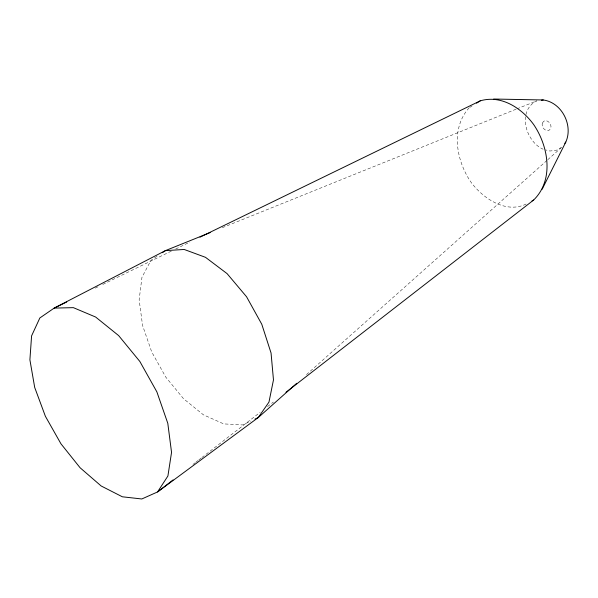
<?xml version="1.0" encoding="UTF-8"?>
<svg xmlns="http://www.w3.org/2000/svg" width="598" height="598" viewBox="0 0 598 598"><rect width="100%" height="100%" fill="white"/><g stroke="black" fill="none" stroke-linecap="round" stroke-linejoin="round"><path stroke-width="0.45" stroke-dasharray="2.99 2.24" d="M469.109 107.819C450.526 128.465 456.222 160.257 470.596 181.613C482.833 198.596 507.141 215.018 527.899 203.088M306.46 374.617L547.095 160.316M547.79 159.696L561.044 147.893M192.982 464.452L195.202 462.732M195.935 462.157L198.147 460.438M198.887 459.869L201.1 458.15M201.84 457.575L260.13 412.336M267.508 406.603L273.406 402.028M157.012 256.265L150.913 260.354L141.95 277.367L139.147 299.8L142.563 325.447L151.735 351.99L165.796 377.129L183.504 398.694L203.372 414.795L223.682 423.892L242.586 424.946L250.824 421.059M469.856 107.348L472.076 105.958M561.739 147.272L556.222 150.36L549.801 151.017L545.615 149.896M95.232 288.131L99.418 286.091M102.766 284.461L171.484 251.04M175.67 249L189.917 242.07M222.306 227.689L516.052 109.217M516.911 108.866L536.847 100.83C516.881 110.578 525.448 141.487 543.111 149.216M542.468 123.068C540.413 127.77 548.187 134.251 550.661 128.271C552.746 123.547 544.928 117.051 542.468 123.068"/><path stroke-width="0.9" d="M285.956 392.288L533.655 200.024C554.249 179.863 548.493 146.413 533.685 124.578C521.695 108.118 501.236 94.596 480.239 100.853L199.971 237.182M542.154 189.222L565.813 142.032C573.377 125.281 561.814 102.46 543.276 99.978L493.642 99.029M564.796 143.341L565.813 142.032M296.698 383.311L258.239 417.561L157.566 491.937L141.816 498.971L122.373 496.796L101.159 485.98L80.087 467.748L60.966 443.821L45.388 416.283L34.699 387.452L29.9 359.817L31.589 335.874L39.849 317.964L54.171 308.105L165.407 250.629L210.175 232.577M173.061 479.91L157.566 491.937L167.911 475.993L171.544 452.38L167.799 423.324L156.87 391.869L139.857 361.484L118.651 335.605L95.635 317.037L73.367 307.649L54.171 308.105L66.737 301.99M162.357 252.677L165.407 250.629L184.214 249.471L205.503 257.327L227.076 273.622L246.563 296.765L261.774 324.236L271.051 352.999L273.473 379.894L268.965 402.118L258.239 417.561L254.942 419.116M476.531 103.17L480.239 100.853M532.011 200.898L533.655 200.024M541.444 100.225L543.276 99.978"/></g></svg>
